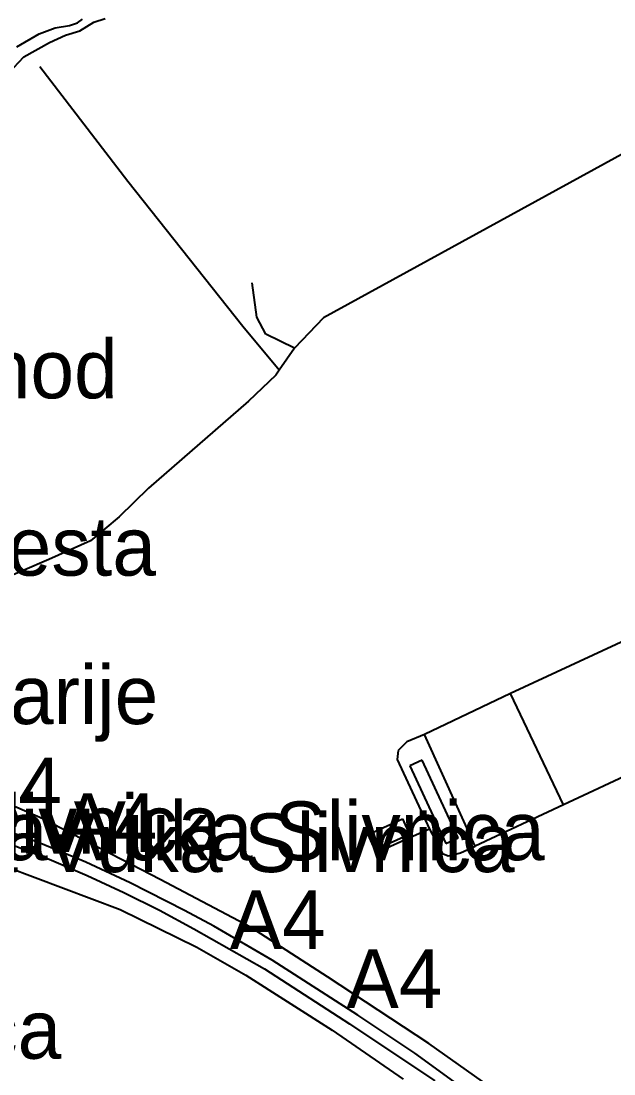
# Model space of a CAD drawing. Extents: x -8864 to 13231, y -7697 to 8949.
# Drawn here: x -1507 to -880, y -437 to 676 of the extents above; entities that cross this region are included whole.
import ezdxf

# ---------------------------------------------------------------- set-up
doc = ezdxf.new("R2010")
doc.units = 0
for name, color, linetype in [('OSM_BUILDING_INDUSTRIAL', 9, 'CONTINUOUS'), ('OSM_HIGHWAY_MOTORWAY', 8, 'CONTINUOUS'), ('OSM_HIGHWAY_SERVICE', 8, 'CONTINUOUS'), ('OSM_HIGHWAY_TRACK', 8, 'CONTINUOUS'), ('OSM_HIGHWAY_UNCLASSIFIED', 8, 'CONTINUOUS'), ('OSM_LABELS', 8, 'CONTINUOUS'), ('OSM_WATERWAY_STREAM', 4, 'CONTINUOUS')]:
    doc.layers.add(name, color=color, linetype=linetype)

msp = doc.modelspace()

# ---------------------------------------------------------------- linework, layer by layer
at = {"layer": 'OSM_BUILDING_INDUSTRIAL'}
for p, q in [((-1082.863825, -105.001369), (-1095.934271, -111.061493)), ((-1095.934271, -111.061493), (-1057.963363, -192.967676)), ((-1044.892917, -186.907552), (-1082.863825, -105.001369)), ((-1140.237491, -183.416031), (-1103.805634, -166.981421)), ((-1103.805634, -166.981421), (-1096.347747, -183.504987)), ((-1133.124167, -199.183472), (-1140.237491, -183.416031)), ((-1096.347747, -183.504987), (-1123.254335, -195.647473)), ((-1057.963363, -192.967676), (-1044.892917, -186.907552)), ((-1123.598898, -194.880228), (-1133.124167, -199.183472)), ((-1123.254335, -195.647473), (-1123.598898, -194.880228))]:
    msp.add_line(p, q, dxfattribs=at)
at = {"layer": 'OSM_HIGHWAY_MOTORWAY'}
for p, q in [((-1486.202307, -193.023273), (-1539.150246, -173.208337)), ((-1527.128805, -190.132205), (-1477.243654, -209.613556)), ((-1438.767386, -212.660297), (-1486.202307, -193.023273)), ((-1477.243654, -209.613556), (-1437.404446, -226.826531)), ((-1391.883767, -234.599056), (-1438.767386, -212.660297)), ((-1437.404446, -226.826531), (-1398.353906, -244.628839)), ((-1398.353906, -244.628839), (-1360.658649, -263.565335)), ((-1334.441188, -263.8878), (-1391.883767, -234.599056)), ((-1360.658649, -263.565335), (-1324.341646, -283.057805)), ((-1303.353895, -280.32241), (-1334.441188, -263.8878)), ((-1324.341646, -283.057805), (-1249.785742, -325.612104)), ((-1241.730611, -316.360686), (-1303.353895, -280.32241)), ((-1150.957247, -374.615708), (-1241.730611, -316.360686)), ((-1249.785742, -325.612104), (-1159.747448, -383.678094)), ((-1090.895985, -414.779315), (-1150.957247, -374.615708)), ((-1159.747448, -383.678094), (-1069.548356, -443.890147)), ((-1033.905167, -455.954797), (-1090.895985, -414.779315))]:
    msp.add_line(p, q, dxfattribs=at)
at = {"layer": 'OSM_HIGHWAY_SERVICE'}
for p, q in [((-721.087369, 90.07901), (-989.663202, -34.336993)), ((-989.663202, -34.336993), (-1080.428909, -77.658537)), ((-933.698418, -152.281452), (-989.663202, -34.336993)), ((-1080.428909, -77.658537), (-1099.058314, -85.586735)), ((-1026.891384, -195.71419), (-1080.428909, -77.658537)), ((-1099.058314, -85.586735), (-1108.4381, -94.604644)), ((-1108.4381, -94.604644), (-1109.387564, -104.200766)), ((-801.179261, -90.234683), (-933.698418, -152.281452)), ((-1109.387564, -104.200766), (-1075.367653, -177.845166)), ((-933.698418, -152.281452), (-1026.891384, -195.71419)), ((-1075.367653, -177.845166), (-1097.863827, -187.652558)), ((-1075.367653, -177.845166), (-1061.447284, -203.475596)), ((-1097.863827, -187.652558), (-1124.341624, -199.639371)), ((-1042.626455, -202.775068), (-1026.891384, -195.71419)), ((-1061.447284, -203.475596), (-1055.643301, -205.966363)), ((-1055.643301, -205.966363), (-1050.704557, -205.15464)), ((-1050.704557, -205.15464), (-1042.626455, -202.775068))]:
    msp.add_line(p, q, dxfattribs=at)
at = {"layer": 'OSM_HIGHWAY_TRACK'}
for p, q in [((-1394.173201, 506.704161), (-1487.412108, 627.862153)), ((-811.960273, 568.09488), (-1187.174709, 362.562178)), ((-1272.588195, 353.510911), (-1394.173201, 506.704161)), ((-1257.802588, 363.362781), (-1262.726019, 399.512252)), ((-1248.353889, 345.293606), (-1257.802588, 363.362781)), ((-1187.174709, 362.562178), (-1218.062921, 330.360127)), ((-1234.326322, 307.05367), (-1272.588195, 353.510911)), ((-1218.062921, 330.360127), (-1248.353889, 345.293606)), ((-1218.062921, 330.360127), (-1234.326322, 307.05367)), ((-1237.779615, 302.105496), (-1266.692329, 274.495796)), ((-1234.326322, 307.05367), (-1237.779615, 302.105496)), ((-1266.692329, 274.495796), (-1372.503979, 182.493114)), ((-1372.503979, 182.493114), (-1403.392191, 152.259213)), ((-1403.392191, 152.259213), (-1433.62956, 126.784455)), ((-1433.62956, 126.784455), (-1477.787299, 107.069595)), ((-1477.787299, 107.069595), (-1549.257444, 76.668902)), ((-1484.050699, -166.825748), (-1552.128808, -137.325734)), ((-1360.000149, -230.896265), (-1484.050699, -166.825748)), ((-1522.251316, -217.563993), (-1402.51164, -262.742492)), ((-1264.709174, -281.42324), (-1360.000149, -230.896265)), ((-1402.51164, -262.742492), (-1321.393713, -302.594754)), ((-1183.277312, -334.085157), (-1264.709174, -281.42324)), ((-1321.393713, -302.594754), (-1269.433524, -332.161485)), ((-1269.433524, -332.161485), (-1178.246684, -390.294193)), ((-1076.072094, -404.326992), (-1183.277312, -334.085157)), ((-1178.246684, -390.294193), (-1103.177763, -442.122148)), ((-996.386021, -460.602745), (-1076.072094, -404.326992))]:
    msp.add_line(p, q, dxfattribs=at)
at = {"layer": 'OSM_HIGHWAY_UNCLASSIFIED'}
for p, q in [((-1488.055294, 662.632807), (-1470.926655, 669.115471)), ((-1470.926655, 669.115471), (-1455.995566, 671.572879)), ((-1455.995566, 671.572879), (-1447.549929, 674.263796)), ((-1447.549929, 674.263796), (-1442.044569, 678.055543)), ((-1511.432019, 648.811277), (-1488.055294, 662.632807))]:
    msp.add_line(p, q, dxfattribs=at)
at = {"layer": 'OSM_WATERWAY_STREAM'}
for p, q in [((-1430.268151, 674.942085), (-1418.277338, 678.878386)), ((-1445.076728, 665.913057), (-1430.268151, 674.942085)), ((-1476.990974, 653.492584), (-1460.015474, 661.420782)), ((-1460.015474, 661.420782), (-1445.076728, 665.913057)), ((-1504.127271, 638.22552), (-1476.990974, 653.492584)), ((-1519.946568, 621.524042), (-1504.127271, 638.22552))]:
    msp.add_line(p, q, dxfattribs=at)

# ---------------------------------------------------------------- texts
at = {"layer": 'OSM_LABELS'}
for s, p in [('Petrol - Slivnica Ac - Zahod', (-2410.110525, 277.460253)), ('Miklavška cesta', (-1949.987093, 90.061841)), ('Župnijska cerkev Sv. Marije', (-2376.347341, -66.825768)), ('A4', (-1565.383792, -164.240668)), ('OŠ Franca Lešnika-Vuka Slivnica', (-2531.102293, -203.755294)), ('A4', (-1464.68915, -201.929252)), ('Osnovna šola Franca Lešnika-Vuka Slivnica', (-2576.737826, -210.666487)), ('Osnovna šola Franca Lešnika-Vuka Slivnica', (-2608.409169, -223.257174)), ('A4', (-1286.481113, -304.667474)), ('A4', (-1163.052269, -366.853566)), ('Cvetlična ulica', (-1999.493228, -420.495852))]:
    msp.add_text(s, height=62.042552, dxfattribs=at).set_placement(p)

doc.saveas('drawing.dxf')
